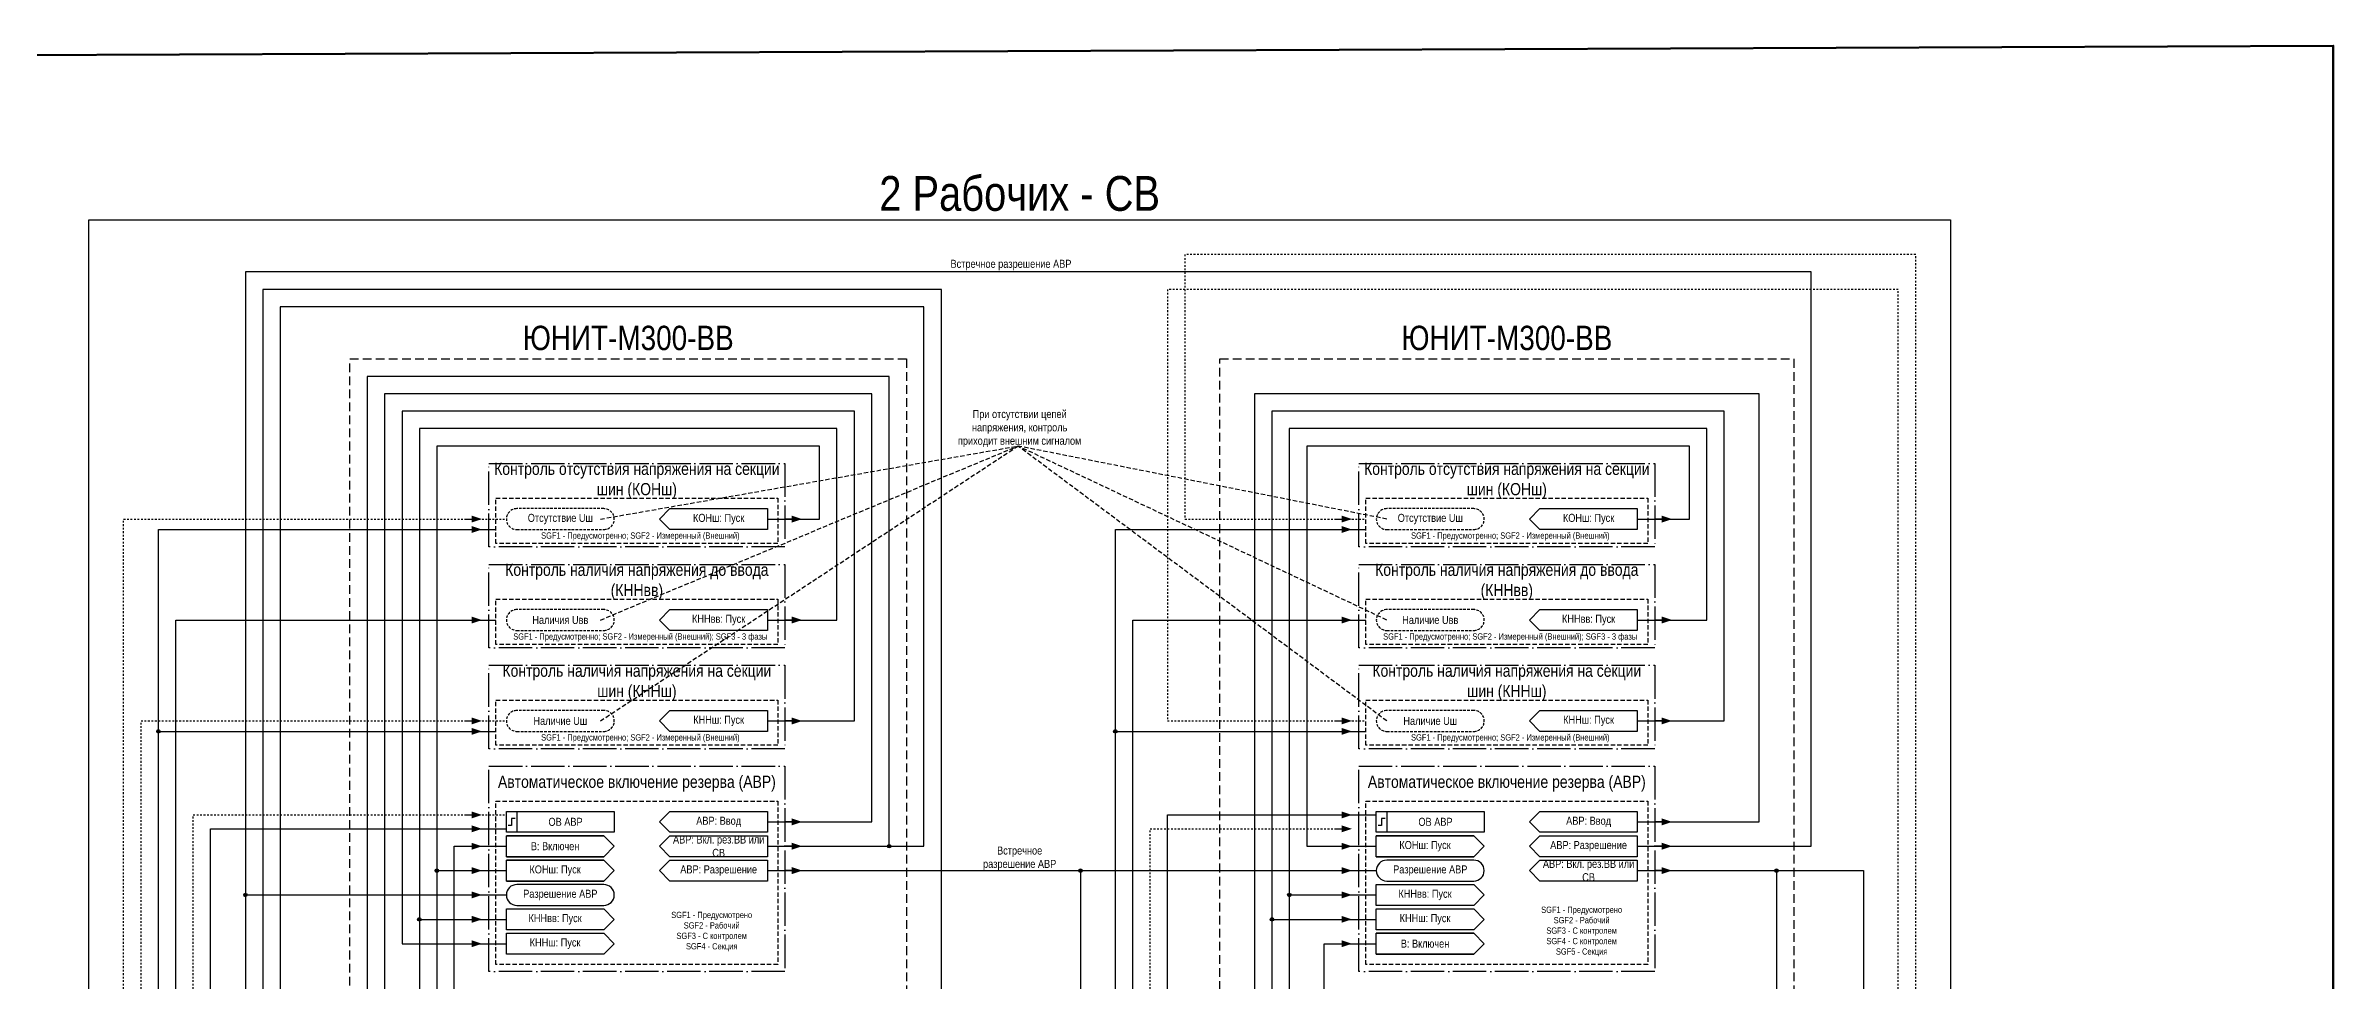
# Model space of a CAD drawing. Header units: millimetres. Extents: x -38 to 1200, y -25 to 980.
# Drawn here: x 543 to 1200, y 712 to 980 of the extents above; entities that cross this region are included whole.
import ezdxf
from ezdxf.enums import TextEntityAlignment as Align

# ---------------------------------------------------------------- set-up
doc = ezdxf.new("R2010")
doc.units = ezdxf.units.MM
for name, pattern in [('ACAD_ISO04W100', [30, 24, -3, 0, -3]), ('JIS_02_1.0', [2, 1, -1]), ('штриховая2', [0.375, 0.25, -0.125])]:
    doc.linetypes.add(name, pattern=pattern)
doc.layers.add('TEXT', color=7, linetype='Continuous', lineweight=25)
doc.layers.add('Основная', color=7, linetype='Continuous')
doc.styles.add('2.5_Gost_RD', font='ARIALN.TTF', dxfattribs={"height": 2.5})
doc.styles.add('3.5_Gost_RD', font='ARIALN.TTF', dxfattribs={"height": 3.5})
doc.styles.add('Вывод', font='ARIALN.TTF', dxfattribs={"height": 2.5})

# ---------------------------------------------------------------- blocks, each defined once
blk = doc.blocks.new('*U47')
at = {"ltscale": 0.25}
blk.add_line((-1, 0), (-5, 0), dxfattribs=at)
blk.add_lwpolyline([(-3, 0, 2, 0, 0), (0, 0, 0, 0, 0)], format="xyseb", dxfattribs=at)
at = {"layer": 'Основная', "style": 'Вывод'}
blk.add_attdef('ОТ', text='', height=2.5, dxfattribs=at).set_placement((4, 0), align=Align.MIDDLE_CENTER)
blk = doc.blocks.new('*U45')
at = {"ltscale": 0.25}
blk.add_line((1, 0), (5, 0), dxfattribs=at)
blk.add_lwpolyline([(3, 0, 2, 0, 0), (6, 0, 0, 0, 0)], format="xyseb", dxfattribs=at)
at = {"layer": 'Основная', "style": 'Вывод'}
blk.add_attdef('ОТ', text='', height=2.5, dxfattribs=at).set_placement((-4, 0), align=Align.MIDDLE_CENTER)
blk = doc.blocks.new('Точка')
at = {"ltscale": 100}
h = blk.add_hatch(color=256, dxfattribs=at)
h.dxf.hatch_style = 1
edge = h.paths.add_edge_path()
edge.add_arc((0, 0), 0.5, 0, 360)
blk.add_circle((0, 0), 0.5, dxfattribs=at)

msp = doc.modelspace()

# ---------------------------------------------------------------- linework, layer by layer
at = {"color": 3, "lineweight": 50, "ltscale": 100}
msp.add_lwpolyline([(-38, 975), (1200, 980), (1200, -20), (-38, -25)], close=True, dxfattribs=at)
at = {"color": 3, "ltscale": 100}
msp.add_lwpolyline([(555, 930), (1090, 930), (1090, 5), (555, 5)], close=True, dxfattribs=at)
at = {"color": 251, "linetype": 'JIS_02_1.0', "ltscale": 0.5, "true_color": 0x58595b}
for points in [[(1000, 750), (1050, 750), (1050, 915), (600, 915), (600, 83), (627, 83)], [(1023, 25), (1080, 25), (1080, 920), (870, 920), (870, 844), (922, 844)], [(1023, 54), (1075, 54), (1075, 910), (865, 910), (865, 786), (922, 786)], [(708, 54), (735, 54), (735, 125), (565, 125), (565, 844), (675, 844)], [(710, 25), (740, 25), (740, 130), (570, 130), (570, 786), (675, 786)], [(870, 275), (955, 275), (955, 315), (585, 315), (585, 759), (675, 759)], [(870, 275), (955, 275), (955, 315), (1040, 315), (1040, 470), (860, 470), (860, 755), (915, 755)], [(750, 743), (840, 743), (840, 455), (1025, 455), (1026, 140), (915, 140), (915, 83), (945, 83)]]:
    msp.add_lwpolyline(points, dxfattribs=at)
at = {"ltscale": 100}
for points in [[(1000, 750), (1050, 750), (1050, 915), (600, 915), (600, 736), (675, 736)], [(1000, 750), (1050, 750), (1050, 915), (600, 915), (600, 615), (675, 615)], [(750, 693), (800, 693), (800, 910), (605, 910), (605, 225), (796.76, 225)], [(750, 750), (795, 750), (795, 905), (610, 905), (610, 275), (795, 275)], [(750, 750), (785, 750), (785, 885), (635, 885), (635, 658), (675, 658)], [(750, 757), (780, 757), (780, 880), (640, 880), (640, 679), (675, 679)], [(750, 786), (775, 786), (775, 875), (645, 875), (645, 722), (675, 722)], [(1000, 757), (1035, 757), (1035, 880), (890, 880), (890, 672), (925, 672)], [(1000, 786), (1025, 786), (1025, 875), (895, 875), (895, 729), (925, 729)], [(1000, 786), (1025, 786), (1025, 875), (895, 875), (895, 686), (925, 686)], [(750, 815), (770, 815), (770, 870), (650, 870), (650, 686), (675, 686)], [(750, 815), (770, 815), (770, 870), (650, 870), (650, 729), (675, 729)], [(1000, 815), (1020, 815), (1020, 870), (900, 870), (900, 736), (925, 736)], [(1000, 815), (1020, 815), (1020, 870), (900, 870), (900, 693), (925, 693)], [(750, 844), (765, 844), (765, 865), (655, 865), (655, 743), (675, 743)], [(750, 844), (765, 844), (765, 865), (655, 865), (655, 693), (675, 693)], [(1000, 844), (1015, 844), (1015, 865), (905, 865), (905, 750), (925, 750)], [(750, 525), (765, 525), (765, 510), (660, 510), (660, 750), (675, 750)], [(675, 747), (703, 747), (706, 750), (703, 753), (675, 753), (703, 753), (706, 750), (703, 747), (675, 747), (675, 753)], [(925, 747), (953, 747), (956, 750), (953, 753), (925, 753), (953, 753), (956, 750), (953, 747), (925, 747), (925, 753)], [(675, 740), (703, 740), (706, 743), (703, 746), (675, 746), (703, 746), (706, 743), (703, 740), (675, 740), (675, 746)], [(1000, 743), (1065, 743), (1065, 120), (750, 120), (750, 268), (795, 268)], [(750, 743), (840, 743), (840, 615), (925, 615)], [(750, 743), (925, 743)], [(1000, 743), (1040, 743), (1040, 485), (885, 485), (885, 644), (925, 644)], [(925, 739), (953, 739), (956, 736), (953, 733), (925, 733), (925, 739)], [(675, 732), (703, 732), (706, 729), (703, 726), (675, 726), (675, 732)], [(925, 732), (953, 732), (956, 729), (953, 726), (925, 726), (925, 732)], [(675, 725), (703, 725), (706, 722), (703, 719), (675, 719), (675, 725)], [(925, 719), (953, 719), (956, 722), (953, 725), (925, 725), (953, 725), (956, 722), (953, 719), (925, 719), (925, 725)], [(1000, 525), (1015, 525), (1015, 510), (910, 510), (910, 722), (925, 722)]]:
    msp.add_lwpolyline(points, dxfattribs=at)
at = {"linetype": 'штриховая2', "lineweight": 30, "ltscale": 10}
for points in [[(630, 890), (790, 890), (790, 485), (630, 485)], [(880, 890), (1045, 890), (1045, 480), (880, 480)]]:
    msp.add_lwpolyline(points, close=True, dxfattribs=at)
at = {"color": 251, "linetype": 'штриховая2', "ltscale": 5, "true_color": 0x58595b}
for points in [[(702, 844), (822, 865)], [(702, 815), (822, 865)], [(702, 786), (822, 865)], [(928, 844), (822, 865)], [(928, 815), (822, 865)], [(928, 786), (822, 865)]]:
    msp.add_lwpolyline(points, dxfattribs=at)
at = {"color": 251, "linetype": 'ACAD_ISO04W100', "lineweight": 30, "ltscale": 0.4, "true_color": 0x58595b}
for points in [[(670, 860), (755, 860), (755, 836), (670, 836)], [(920, 860), (1005, 860), (1005, 836), (920, 836)], [(670, 831), (755, 831), (755, 807), (670, 807)], [(920, 831), (1005, 831), (1005, 807), (920, 807)], [(670, 802), (755, 802), (755, 778), (670, 778)], [(920, 802), (1005, 802), (1005, 778), (920, 778)], [(670, 773), (755, 773), (755, 714), (670, 714)], [(920, 773), (1005, 773), (1005, 714), (920, 714)]]:
    msp.add_lwpolyline(points, close=True, dxfattribs=at)
at = {"linetype": 'штриховая2', "ltscale": 5}
for points in [[(672, 850), (753, 850), (753, 837), (672, 837)], [(922, 850), (1003, 850), (1003, 837), (922, 837)], [(672, 821), (753, 821), (753, 808), (672, 808)], [(922, 821), (1003, 821), (1003, 808), (922, 808)], [(672, 792), (753, 792), (753, 779), (672, 779)], [(922, 792), (1003, 792), (1003, 779), (922, 779)], [(672, 763), (753, 763), (753, 716), (672, 716)], [(922, 763), (1003, 763), (1003, 716), (922, 716)]]:
    msp.add_lwpolyline(points, close=True, dxfattribs=at)
at = {"color": 251, "linetype": 'штриховая2', "ltscale": 3, "true_color": 0x58595b}
for points in [[(678, 841), (703, 841, 1), (703, 847), (678, 847, 1)], [(928, 841), (953, 841, 1), (953, 847), (928, 847, 1)], [(678, 812), (703, 812, 1), (703, 818), (678, 818, 1)], [(928, 812), (953, 812, 1), (953, 818), (928, 818, 1)], [(678, 783), (703, 783, 1), (703, 789), (678, 789, 1)], [(928, 783), (953, 783, 1), (953, 789), (928, 789, 1)]]:
    msp.add_lwpolyline(points, format="xyb", close=True, dxfattribs=at)
at = {"ltscale": 100}
for points in [[(722, 847), (750, 847), (750, 841), (722, 841), (719, 844)], [(972, 847), (1000, 847), (1000, 841), (972, 841), (969, 844)], [(722, 818), (750, 818), (750, 812), (722, 812), (719, 815)], [(972, 818), (1000, 818), (1000, 812), (972, 812), (969, 815)], [(722, 789), (750, 789), (750, 783), (722, 783), (719, 786)], [(972, 789), (1000, 789), (1000, 783), (972, 783), (969, 786)], [(675, 760), (706, 760), (706, 754), (675, 754)], [(675, 760), (678, 760), (678, 754), (675, 754)], [(722, 760), (750, 760), (750, 754), (722, 754), (719, 757)], [(925, 760), (956, 760), (956, 754), (925, 754)], [(925, 760), (928, 760), (928, 754), (925, 754)], [(972, 760), (1000, 760), (1000, 754), (972, 754), (969, 757)], [(722, 753), (750, 753), (750, 747), (722, 747), (719, 750)], [(972, 753), (1000, 753), (1000, 747), (972, 747), (969, 750)], [(722, 746), (750, 746), (750, 740), (722, 740), (719, 743)], [(972, 746), (1000, 746), (1000, 740), (972, 740), (969, 743)]]:
    msp.add_lwpolyline(points, close=True, dxfattribs=at)
at = {"color": 5, "ltscale": 100}
for points in [[(703, 340), (575, 340), (575, 841), (672, 841)], [(979, 340), (1030, 340), (1030, 460), (850, 460), (850, 841), (922, 841)], [(691, 413), (580, 413), (580, 815), (672, 815)], [(949, 413), (855, 413), (855, 815), (922, 815)], [(703, 340), (575, 340), (575, 783), (672, 783)], [(979, 340), (1030, 340), (1030, 460), (850, 460), (850, 783), (922, 783)]]:
    msp.add_lwpolyline(points, dxfattribs=at)
at = {"lineweight": 30, "ltscale": 100}
for points in [[(677.5, 758), (676.5, 758), (676.5, 756), (675.5, 756)], [(927.5, 758), (926.5, 758), (926.5, 756), (925.5, 756)]]:
    msp.add_lwpolyline(points, dxfattribs=at)
at = {"color": 1, "ltscale": 100}
for points in [[(878, 323), (1035, 323), (1035, 465), (865, 465), (865, 759), (925, 759)], [(868, 324), (590, 324), (590, 755), (675, 755)]]:
    msp.add_lwpolyline(points, dxfattribs=at)
at = {"ltscale": 100}
for points in [[(928, 740), (953, 740, 1), (953, 746), (928, 746, 1)], [(678, 733), (703, 733, 1), (703, 739), (678, 739, 1)]]:
    msp.add_lwpolyline(points, format="xyb", close=True, dxfattribs=at)

# ---------------------------------------------------------------- block references
for p in [(575, 783), (850, 783), (785, 750), (655, 743), (840, 743), (1040, 743), (600, 736), (900, 736), (650, 729), (895, 729)]:
    msp.add_blockref('Точка', p, dxfattribs=at)
at = {"layer": 'Основная', "ltscale": 0.25}
for name, p in [('*U45', (662, 844)), ('*U45', (662, 841)), ('*U47', (760, 844)), ('*U45', (912, 844)), ('*U45', (912, 841)), ('*U47', (1010, 844)), ('*U45', (662, 815)), ('*U47', (760, 815)), ('*U45', (912, 815)), ('*U47', (1010, 815)), ('*U45', (662, 786)), ('*U45', (662, 783)), ('*U47', (760, 786)), ('*U45', (912, 786)), ('*U45', (912, 783)), ('*U47', (1010, 786)), ('*U45', (662, 759)), ('*U45', (662, 755)), ('*U47', (760, 757)), ('*U45', (912, 759)), ('*U45', (912, 755)), ('*U47', (1010, 757)), ('*U45', (662, 750)), ('*U47', (760, 750)), ('*U45', (912, 750)), ('*U47', (1010, 750)), ('*U45', (662, 743)), ('*U47', (760, 743)), ('*U45', (912, 743)), ('*U47', (1010, 743)), ('*U45', (662, 736)), ('*U45', (912, 736)), ('*U45', (662, 729)), ('*U45', (912, 729)), ('*U45', (662, 722)), ('*U45', (912, 722))]:
    msp.add_blockref(name, p, dxfattribs=at)

# ---------------------------------------------------------------- texts
at = {"color": 30, "ltscale": 100, "attachment_point": 5, "style": '3.5_Gost_RD'}
for s, insert, char_height, width in [('{\\C3;2 Рабочих - СВ}', (822.5, 937.5), 10, 535), ('{\\C3;ЮНИТ-М300-ВВ}', (710, 896), 7, 160), ('{\\C3;ЮНИТ-М300-ВВ}', (962.5, 896), 7, 165), ('Контроль отсутствия напряжения на секции шин (КОНш)', (712.5, 855), 3.5, 85), ('Контроль отсутствия напряжения на секции шин (КОНш)', (962.5, 855), 3.5, 85), ('Контроль наличия напряжения до ввода (КННвв)', (712.5, 826), 3.5, 85), ('Контроль наличия напряжения до ввода (КННвв)', (962.5, 826), 3.5, 85), ('Контроль наличия напряжения на секции шин (КННш)', (712.5, 797), 3.5, 85), ('Контроль наличия напряжения на секции шин (КННш)', (962.5, 797), 3.5, 85), ('{\\C30;\\c1938679;Автоматическое включение резерва (АВР)}', (712.5, 768), 3.5, 85), ('{\\C30;\\c1938679;Автоматическое включение резерва (АВР)}', (962.5, 768), 3.5, 85)]:
    msp.add_mtext(s, dxfattribs=dict(at, insert=insert, char_height=char_height, width=width))
at = {"ltscale": 100, "char_height": 2.3, "attachment_point": 5, "style": '2.5_Gost_RD'}
for s, insert, width in [('Встречное разрешение АВР', (820, 917), 370), ('КОНш: Пуск', (736, 844), 28), ('КОНш: Пуск', (986, 844), 28), ('КННвв: Пуск', (736, 815), 28), ('КННвв: Пуск', (986, 815), 28), ('КННш: Пуск', (736, 786), 28), ('КННш: Пуск', (986, 786), 28), ('АВР: Ввод', (736, 757), 28), ('АВР: Ввод', (986, 757), 28), ('АВР: Вкл. рез.ВВ или СВ', (736, 750), 28), ('Встречное \\Pразрешение АВР', (822.5, 746.5), 45), ('АВР: Разрешение', (986, 750), 28), ('АВР: Разрешение', (736, 743), 28), ('АВР: Вкл. рез.ВВ или СВ', (986, 743), 28)]:
    msp.add_mtext(s, dxfattribs=dict(at, insert=insert, width=width))
at = {"color": 251, "ltscale": 100, "true_color": 0x58595b, "insert": (822.5, 870), "char_height": 2.3, "width": 45, "attachment_point": 5, "style": '2.5_Gost_RD'}
msp.add_mtext('При отсутствии цепей \\Pнапряжения, контроль \\Pприходит внешним сигналом', dxfattribs=at)
at = {"color": 3, "ltscale": 100, "char_height": 1.8, "attachment_point": 5, "style": '3.5_Gost_RD'}
for s, insert, width in [('SGF1 - Предусмотренно; SGF2 - Измеренный {\\C251;\\c5986648;(Внешний)}', (713.5, 839), 73), ('SGF1 - Предусмотренно; SGF2 - Измеренный {\\C251;\\c5986648;(Внешний)}', (963.5, 839), 73), ('SGF1 - Предусмотренно; SGF2 - Измеренный {\\C251;\\c5986648;(Внешний)}; SGF3 - 3 фазы', (713.5, 810), 73), ('SGF1 - Предусмотренно; SGF2 - Измеренный {\\C251;\\c5986648;(Внешний)}; SGF3 - 3 фазы', (963.5, 810), 73), ('SGF1 - Предусмотренно; SGF2 - Измеренный {\\C251;\\c5986648;(Внешний)}', (713.5, 781), 73), ('SGF1 - Предусмотренно; SGF2 - Измеренный {\\C251;\\c5986648;(Внешний)}', (963.5, 781), 73), ('SGF1 - Предусмотрено\\PSGF2 - Рабочий\\PSGF3 - С контролем\\PSGF4 - Секция', (734, 725.5), 38), ('SGF1 - Предусмотрено\\PSGF2 - Рабочий\\PSGF3 - С контролем\\P{\\C1;SGF4 - C контролем\\P}SGF5 - Секция', (984, 725.5), 38)]:
    msp.add_mtext(s, dxfattribs=dict(at, insert=insert, width=width))
at = {"layer": 'TEXT', "color": 251, "ltscale": 100, "true_color": 0x58595b, "char_height": 2.3, "width": 31, "attachment_point": 5, "style": '2.5_Gost_RD'}
for s, insert in [('Отсутствие Uш', (690.5, 844)), ('Отсутствие Uш', (940.5, 844)), ('Наличия Uвв', (690.5, 815)), ('Наличие Uвв', (940.5, 815)), ('\\pt23;Наличие Uш', (690.5, 786)), ('\\pt23;Наличие Uш', (940.5, 786))]:
    msp.add_mtext(s, dxfattribs=dict(at, insert=insert))
at = {"layer": 'TEXT', "color": 0, "ltscale": 100, "char_height": 2.3, "attachment_point": 5, "style": '2.5_Gost_RD'}
for s, insert, width in [('{\\C256;ОВ АВР}', (692, 757), 28), ('{\\C256;ОВ АВР}', (942, 757), 28), ('{\\C256;В: Включен}', (689, 750), 28), ('{\\C256;КОНш: Пуск}', (939, 750), 28), ('{\\C256;КОНш: Пуск}', (689, 743), 28), ('{\\C256;Разрешение АВР}', (940.5, 743), 31), ('\\pt9.2;{\\C256;КННвв: Пуск}', (939, 736), 28), ('{\\C256;КННвв: Пуск}', (689, 729), 28), ('\\pt9.2;{\\C256;КННш: Пуск}', (939, 729), 28), ('{\\C256;КННш: Пуск}', (689, 722), 28), ('{\\C256;В: Включен}', (939, 722), 28)]:
    msp.add_mtext(s, dxfattribs=dict(at, insert=insert, width=width))
at = {"layer": 'TEXT', "ltscale": 100, "insert": (690.5, 736), "char_height": 2.3, "width": 31, "attachment_point": 5, "style": '2.5_Gost_RD'}
msp.add_mtext('Разрешение АВР', dxfattribs=at)

doc.saveas('drawing.dxf')
